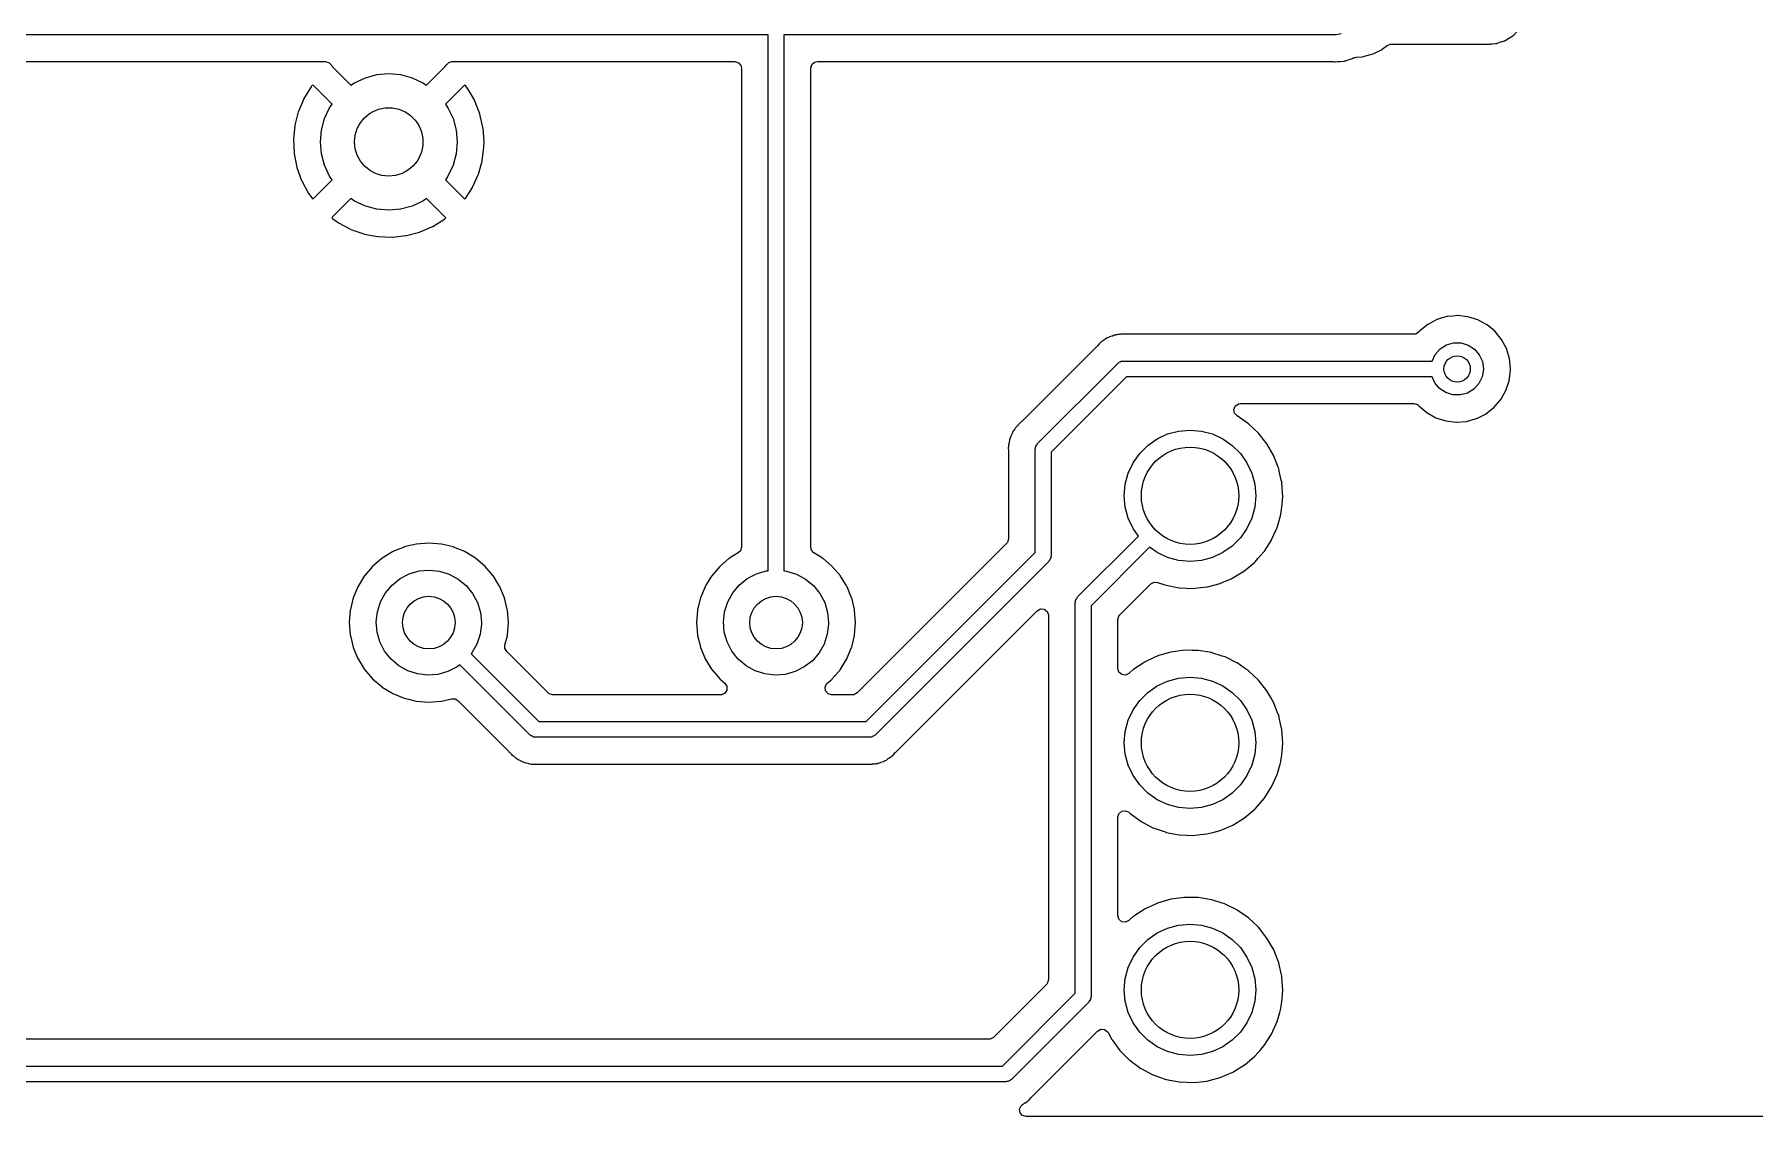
# Model space of a CAD drawing. Extents: x 123 to 292, y -246 to -33.
# Drawn here: x 160.14 to 192.86, y -246.12 to -225.54 of the extents above; entities that cross this region are included whole.
import ezdxf

# ---------------------------------------------------------------- set-up
doc = ezdxf.new("R2010")
doc.units = 0
doc.layers.add('BLACK', color=7, linetype='CONTINUOUS')

msp = doc.modelspace()

# ---------------------------------------------------------------- linework, layer by layer
at = {"layer": 'BLACK', "linetype": 'CONTINUOUS'}
for p, q in [((174.094, -225.548), (128.016, -225.548)), ((174.094, -235.742), (174.094, -225.548)), ((184.899, -225.548), (174.394, -225.548)), ((174.394, -225.548), (174.394, -235.743)), ((184.995, -225.529), (184.899, -225.548)), ((185.775, -225.82), (185.866, -225.75)), ((185.866, -225.75), (185.932, -225.724)), ((185.932, -225.724), (185.943, -225.723)), ((185.943, -225.723), (187.718, -225.723)), ((187.718, -225.723), (187.737, -225.724)), ((187.737, -225.724), (187.752, -225.727)), ((187.752, -225.727), (187.752, -225.727)), ((187.752, -225.727), (187.759, -225.728)), ((187.759, -225.728), (187.766, -225.727)), ((187.766, -225.727), (187.812, -225.723)), ((187.766, -225.727), (187.766, -225.727)), ((187.812, -225.723), (187.822, -225.723)), ((187.822, -225.723), (187.83, -225.723)), ((187.83, -225.723), (187.843, -225.721)), ((187.843, -225.721), (187.858, -225.72)), ((187.858, -225.72), (187.862, -225.719)), ((187.862, -225.719), (187.928, -225.714)), ((187.928, -225.714), (187.935, -225.713)), ((187.928, -225.714), (187.928, -225.714)), ((187.935, -225.713), (187.942, -225.711)), ((187.942, -225.711), (187.948, -225.71)), ((187.948, -225.71), (187.954, -225.709)), ((187.954, -225.709), (187.961, -225.708)), ((187.961, -225.708), (188.03, -225.683)), ((188.03, -225.683), (188.034, -225.681)), ((188.034, -225.681), (188.096, -225.661)), ((188.096, -225.661), (188.103, -225.659)), ((188.096, -225.661), (188.096, -225.661)), ((188.103, -225.659), (188.11, -225.655)), ((188.11, -225.655), (188.115, -225.653)), ((188.115, -225.653), (188.121, -225.65)), ((188.121, -225.65), (188.127, -225.647)), ((188.127, -225.647), (188.134, -225.643)), ((188.134, -225.643), (188.188, -225.607)), ((188.188, -225.607), (188.192, -225.605)), ((188.192, -225.605), (188.255, -225.567)), ((188.255, -225.567), (188.263, -225.56)), ((188.263, -225.56), (188.266, -225.557)), ((188.263, -225.56), (188.263, -225.56)), ((188.266, -225.557), (188.269, -225.554)), ((188.269, -225.554), (188.275, -225.55)), ((188.275, -225.55), (188.329, -225.494)), ((128.029, -226.056), (165.677, -226.056)), ((165.677, -226.056), (165.746, -226.077)), ((165.746, -226.077), (165.792, -226.129)), ((167.968, -226.122), (168.018, -226.072)), ((168.018, -226.072), (168.078, -226.056)), ((168.078, -226.056), (173.459, -226.056)), ((173.459, -226.056), (173.528, -226.077)), ((173.528, -226.077), (173.574, -226.13)), ((174.923, -226.114), (174.976, -226.068)), ((174.976, -226.068), (175.028, -226.056)), ((175.028, -226.056), (184.832, -226.056)), ((184.832, -226.056), (184.851, -226.058)), ((184.851, -226.058), (184.865, -226.06)), ((184.865, -226.06), (184.865, -226.06)), ((184.865, -226.06), (184.872, -226.061)), ((184.872, -226.061), (184.88, -226.061)), ((184.88, -226.061), (184.925, -226.057)), ((184.88, -226.061), (184.88, -226.061)), ((184.925, -226.057), (184.935, -226.056)), ((184.935, -226.056), (184.943, -226.056)), ((184.943, -226.056), (184.961, -226.054)), ((184.961, -226.054), (184.971, -226.053)), ((184.971, -226.053), (184.976, -226.053)), ((184.976, -226.053), (185.041, -226.047)), ((185.041, -226.047), (185.041, -226.047)), ((185.041, -226.047), (185.049, -226.047)), ((185.049, -226.047), (185.056, -226.045)), ((185.056, -226.045), (185.062, -226.043)), ((185.062, -226.043), (185.067, -226.042)), ((185.067, -226.042), (185.075, -226.041)), ((185.075, -226.041), (185.143, -226.016)), ((185.143, -226.016), (185.147, -226.015)), ((185.147, -226.015), (185.21, -225.995)), ((185.21, -225.995), (185.217, -225.992)), ((185.21, -225.995), (185.21, -225.995)), ((185.217, -225.992), (185.223, -225.989)), ((185.223, -225.989), (185.229, -225.986)), ((185.229, -225.986), (185.229, -225.986)), ((185.229, -225.986), (185.23, -225.986)), ((185.23, -225.986), (185.232, -225.985)), ((185.23, -225.986), (185.23, -225.986)), ((185.23, -225.986), (185.23, -225.986)), ((185.232, -225.985), (185.24, -225.981)), ((185.24, -225.981), (185.241, -225.981)), ((185.241, -225.982), (185.276, -225.973)), ((185.241, -225.981), (185.241, -225.981)), ((185.241, -225.981), (185.241, -225.981)), ((185.241, -225.981), (185.241, -225.982)), ((185.276, -225.973), (185.402, -225.963)), ((185.402, -225.963), (185.408, -225.962)), ((185.402, -225.963), (185.402, -225.963)), ((185.408, -225.962), (185.599, -225.909)), ((185.599, -225.909), (185.604, -225.907)), ((185.604, -225.907), (185.77, -225.823)), ((185.604, -225.907), (185.604, -225.907)), ((185.77, -225.823), (185.775, -225.82)), ((185.77, -225.823), (185.77, -225.823)), ((165.792, -226.129), (165.8, -226.146)), ((165.8, -226.146), (166.159, -226.506)), ((166.228, -226.458), (166.433, -226.362)), ((166.433, -226.362), (166.652, -226.304)), ((166.652, -226.304), (166.878, -226.284)), ((166.878, -226.284), (167.104, -226.304)), ((167.104, -226.304), (167.323, -226.362)), ((167.323, -226.362), (167.528, -226.458)), ((167.597, -226.506), (167.952, -226.15)), ((167.952, -226.15), (167.968, -226.122)), ((173.574, -226.13), (173.585, -226.182)), ((173.585, -226.182), (173.585, -235.292)), ((174.903, -226.182), (174.923, -226.114)), ((174.903, -235.292), (174.903, -226.182)), ((165.4, -226.535), (165.265, -226.757)), ((165.405, -226.528), (165.4, -226.535)), ((165.42, -226.509), (165.405, -226.528)), ((165.431, -226.502), (165.42, -226.509)), ((165.444, -226.509), (165.431, -226.502)), ((165.8, -226.865), (165.444, -226.509)), ((166.159, -226.506), (166.228, -226.458)), ((167.528, -226.458), (167.597, -226.506)), ((168.312, -226.51), (167.956, -226.865)), ((168.323, -226.503), (168.312, -226.51)), ((168.335, -226.512), (168.323, -226.503)), ((168.378, -226.566), (168.335, -226.512)), ((168.383, -226.574), (168.378, -226.566)), ((168.512, -226.799), (168.383, -226.574)), ((165.157, -227.013), (165.094, -227.265)), ((165.16, -227.004), (165.157, -227.013)), ((165.261, -226.765), (165.16, -227.004)), ((165.265, -226.757), (165.261, -226.765)), ((165.656, -227.139), (165.752, -226.934)), ((165.752, -226.934), (165.8, -226.865)), ((167.956, -226.865), (168.004, -226.934)), ((168.004, -226.934), (168.1, -227.139)), ((168.516, -226.808), (168.512, -226.799)), ((168.61, -227.05), (168.516, -226.808)), ((168.613, -227.058), (168.61, -227.05)), ((168.67, -227.311), (168.613, -227.058)), ((165.092, -227.274), (165.066, -227.532)), ((165.094, -227.265), (165.092, -227.274)), ((165.578, -227.584), (165.598, -227.358)), ((165.598, -227.358), (165.656, -227.139)), ((168.1, -227.139), (168.158, -227.358)), ((168.158, -227.358), (168.178, -227.584)), ((168.672, -227.321), (168.67, -227.311)), ((168.691, -227.581), (168.672, -227.321)), ((165.066, -227.532), (165.066, -227.541)), ((165.066, -227.541), (165.078, -227.8)), ((165.598, -227.81), (165.578, -227.584)), ((168.178, -227.584), (168.158, -227.81)), ((168.655, -227.941), (168.688, -227.682)), ((168.688, -227.682), (168.689, -227.676)), ((168.689, -227.676), (168.691, -227.587)), ((168.691, -227.587), (168.691, -227.581)), ((165.078, -227.8), (165.079, -227.81)), ((165.079, -227.81), (165.13, -228.064)), ((165.656, -228.029), (165.598, -227.81)), ((165.752, -228.234), (165.656, -228.029)), ((168.1, -228.029), (168.004, -228.234)), ((168.158, -227.81), (168.1, -228.029)), ((168.583, -228.2), (168.653, -227.95)), ((168.653, -227.95), (168.655, -227.941)), ((165.13, -228.064), (165.132, -228.073)), ((165.132, -228.073), (165.22, -228.317)), ((165.22, -228.317), (165.224, -228.326)), ((165.224, -228.326), (165.347, -228.554)), ((165.445, -228.657), (165.8, -228.303)), ((165.8, -228.303), (165.752, -228.234)), ((168.004, -228.234), (167.956, -228.303)), ((167.956, -228.303), (168.314, -228.661)), ((168.473, -228.445), (168.58, -228.208)), ((168.58, -228.208), (168.583, -228.2)), ((165.347, -228.554), (165.352, -228.562)), ((165.352, -228.562), (165.422, -228.656)), ((165.422, -228.656), (165.433, -228.664)), ((165.433, -228.664), (165.445, -228.657)), ((166.159, -228.662), (165.804, -229.017)), ((166.228, -228.71), (166.159, -228.662)), ((167.597, -228.662), (167.528, -228.71)), ((167.955, -229.02), (167.597, -228.662)), ((168.314, -228.661), (168.326, -228.668)), ((168.326, -228.668), (168.335, -228.661)), ((168.335, -228.661), (168.469, -228.453)), ((168.469, -228.453), (168.473, -228.445)), ((165.804, -229.017), (165.798, -229.029)), ((166.433, -228.806), (166.228, -228.71)), ((166.652, -228.864), (166.433, -228.806)), ((166.878, -228.884), (166.652, -228.864)), ((167.104, -228.864), (166.878, -228.884)), ((167.323, -228.806), (167.104, -228.864)), ((167.528, -228.71), (167.323, -228.806)), ((167.961, -229.03), (167.955, -229.02)), ((165.798, -229.029), (165.807, -229.04)), ((165.807, -229.04), (165.913, -229.119)), ((165.913, -229.119), (165.921, -229.124)), ((165.921, -229.124), (166.151, -229.245)), ((166.151, -229.245), (166.159, -229.248)), ((166.159, -229.248), (166.404, -229.334)), ((166.404, -229.334), (166.413, -229.336)), ((166.413, -229.336), (166.668, -229.385)), ((167.213, -229.366), (167.464, -229.299)), ((167.464, -229.299), (167.473, -229.296)), ((167.473, -229.296), (167.711, -229.194)), ((167.711, -229.194), (167.719, -229.19)), ((167.719, -229.19), (167.94, -229.053)), ((167.94, -229.053), (167.947, -229.048)), ((167.947, -229.048), (167.953, -229.043)), ((167.953, -229.043), (167.961, -229.03)), ((166.668, -229.385), (166.677, -229.386)), ((166.677, -229.386), (166.937, -229.396)), ((166.937, -229.396), (166.946, -229.395)), ((166.946, -229.395), (167.204, -229.367)), ((167.204, -229.367), (167.213, -229.366)), ((186.813, -230.965), (186.722, -231.013)), ((186.818, -230.962), (186.813, -230.965)), ((186.813, -230.965), (186.813, -230.965)), ((186.897, -230.939), (186.818, -230.962)), ((187.002, -230.908), (186.897, -230.939)), ((187.008, -230.907), (187.002, -230.908)), ((187.002, -230.908), (187.002, -230.908)), ((187.014, -230.906), (187.008, -230.907)), ((187.123, -230.896), (187.014, -230.906)), ((187.014, -230.906), (187.014, -230.906)), ((187.205, -230.889), (187.123, -230.896)), ((187.211, -230.889), (187.205, -230.889)), ((187.396, -230.909), (187.211, -230.889)), ((187.211, -230.889), (187.211, -230.889)), ((187.402, -230.909), (187.396, -230.909)), ((187.396, -230.909), (187.396, -230.909)), ((187.591, -230.968), (187.402, -230.909)), ((187.765, -231.062), (187.591, -230.968)), ((180.548, -231.312), (180.528, -231.32)), ((180.566, -231.304), (180.548, -231.312)), ((180.578, -231.297), (180.566, -231.304)), ((180.584, -231.293), (180.578, -231.297)), ((180.629, -231.28), (180.584, -231.293)), ((180.64, -231.276), (180.629, -231.28)), ((180.676, -231.262), (180.64, -231.276)), ((180.683, -231.259), (180.676, -231.262)), ((180.676, -231.262), (180.676, -231.262)), ((180.691, -231.258), (180.683, -231.259)), ((180.697, -231.257), (180.691, -231.258)), ((180.691, -231.258), (180.691, -231.258)), ((180.704, -231.256), (180.697, -231.257)), ((180.724, -231.252), (180.704, -231.256)), ((180.744, -231.246), (180.724, -231.252)), ((180.79, -231.245), (180.744, -231.246)), ((180.802, -231.244), (180.79, -231.245)), ((180.807, -231.243), (180.802, -231.244)), ((180.836, -231.243), (180.807, -231.243)), ((180.84, -231.243), (180.836, -231.243)), ((180.855, -231.243), (180.84, -231.243)), ((180.91, -231.241), (180.855, -231.243)), ((180.918, -231.243), (180.91, -231.241)), ((180.93, -231.243), (180.918, -231.243)), ((180.918, -231.243), (180.918, -231.243)), ((186.375, -231.243), (180.93, -231.243)), ((186.413, -231.238), (186.375, -231.243)), ((186.472, -231.198), (186.413, -231.238)), ((186.485, -231.183), (186.472, -231.198)), ((186.489, -231.178), (186.485, -231.183)), ((186.643, -231.054), (186.489, -231.178)), ((186.722, -231.013), (186.643, -231.054)), ((187.769, -231.066), (187.765, -231.062)), ((187.912, -231.184), (187.769, -231.066)), ((187.769, -231.066), (187.769, -231.066)), ((187.917, -231.188), (187.912, -231.184)), ((187.921, -231.193), (187.917, -231.188)), ((187.965, -231.246), (187.921, -231.193)), ((187.921, -231.193), (187.921, -231.193)), ((188.042, -231.341), (187.965, -231.246)), ((180.356, -231.463), (178.916, -232.902)), ((180.364, -231.454), (180.356, -231.463)), ((180.389, -231.424), (180.364, -231.454)), ((180.394, -231.418), (180.389, -231.424)), ((180.389, -231.424), (180.389, -231.424)), ((180.411, -231.406), (180.394, -231.418)), ((180.426, -231.393), (180.411, -231.406)), ((180.441, -231.378), (180.426, -231.393)), ((180.448, -231.374), (180.441, -231.378)), ((180.481, -231.354), (180.448, -231.374)), ((180.448, -231.374), (180.448, -231.374)), ((180.491, -231.348), (180.481, -231.354)), ((180.506, -231.336), (180.491, -231.348)), ((180.528, -231.32), (180.506, -231.336)), ((186.722, -231.752), (186.78, -231.627)), ((186.78, -231.627), (186.874, -231.521)), ((186.874, -231.521), (186.994, -231.446)), ((186.994, -231.446), (187.13, -231.407)), ((187.13, -231.407), (187.272, -231.407)), ((187.272, -231.407), (187.408, -231.448)), ((187.408, -231.448), (187.527, -231.525)), ((187.527, -231.525), (187.619, -231.633)), ((187.619, -231.633), (187.678, -231.762)), ((188.135, -231.516), (188.042, -231.341)), ((188.192, -231.705), (188.135, -231.516)), ((179.218, -233.32), (180.742, -231.796)), ((180.742, -231.796), (180.759, -231.786)), ((180.759, -231.786), (180.773, -231.772)), ((180.773, -231.772), (180.792, -231.767)), ((180.792, -231.767), (180.809, -231.757)), ((180.809, -231.757), (180.829, -231.757)), ((180.829, -231.757), (180.848, -231.752)), ((180.848, -231.752), (186.722, -231.752)), ((187.698, -231.914), (187.674, -232.054)), ((187.678, -231.762), (187.698, -231.902)), ((187.698, -231.902), (187.698, -231.914)), ((188.186, -232.127), (188.211, -231.93)), ((188.211, -231.902), (188.192, -231.705)), ((188.211, -231.93), (188.211, -231.902)), ((180.91, -232.052), (179.474, -233.488)), ((186.723, -232.052), (180.91, -232.052)), ((186.774, -232.166), (186.723, -232.052)), ((186.865, -232.275), (186.774, -232.166)), ((186.983, -232.353), (186.865, -232.275)), ((187.517, -232.287), (187.397, -232.361)), ((187.613, -232.182), (187.517, -232.287)), ((187.674, -232.054), (187.613, -232.182)), ((188.124, -232.314), (188.186, -232.127)), ((182.952, -232.673), (182.979, -232.608)), ((182.979, -232.608), (183.037, -232.567)), ((183.037, -232.567), (183.077, -232.56)), ((183.077, -232.56), (186.372, -232.56)), ((186.372, -232.56), (186.441, -232.581)), ((186.441, -232.581), (186.463, -232.599)), ((186.463, -232.599), (186.465, -232.601)), ((186.465, -232.601), (186.469, -232.606)), ((186.469, -232.606), (186.62, -232.734)), ((187.118, -232.396), (186.983, -232.353)), ((187.26, -232.398), (187.118, -232.396)), ((187.397, -232.361), (187.26, -232.398)), ((187.897, -232.636), (188.026, -232.486)), ((188.026, -232.486), (188.124, -232.314)), ((178.895, -232.92), (178.852, -232.966)), ((178.901, -232.915), (178.895, -232.92)), ((178.908, -232.91), (178.901, -232.915)), ((178.916, -232.902), (178.908, -232.91)), ((182.965, -232.743), (182.952, -232.673)), ((183.012, -232.794), (182.965, -232.743)), ((183.013, -232.795), (183.012, -232.794)), ((183.228, -232.944), (183.013, -232.795)), ((183.418, -233.123), (183.228, -232.944)), ((186.62, -232.734), (186.792, -232.831)), ((186.792, -232.831), (186.98, -232.892)), ((186.98, -232.892), (187.177, -232.915)), ((187.177, -232.915), (187.183, -232.915)), ((187.183, -232.915), (187.368, -232.9)), ((187.183, -232.915), (187.183, -232.915)), ((187.368, -232.9), (187.368, -232.9)), ((187.368, -232.9), (187.374, -232.9)), ((187.374, -232.9), (187.564, -232.847)), ((187.564, -232.847), (187.57, -232.844)), ((187.57, -232.844), (187.735, -232.76)), ((187.57, -232.844), (187.57, -232.844)), ((187.735, -232.76), (187.741, -232.758)), ((187.735, -232.76), (187.735, -232.76)), ((187.741, -232.758), (187.897, -232.636)), ((178.684, -233.255), (178.679, -233.286)), ((178.687, -233.241), (178.684, -233.255)), ((178.695, -233.221), (178.687, -233.241)), ((178.702, -233.202), (178.695, -233.221)), ((178.707, -233.182), (178.702, -233.202)), ((178.729, -233.141), (178.707, -233.182)), ((178.734, -233.131), (178.729, -233.141)), ((178.75, -233.095), (178.734, -233.131)), ((178.753, -233.088), (178.75, -233.095)), ((178.75, -233.095), (178.75, -233.095)), ((178.758, -233.081), (178.753, -233.088)), ((178.766, -233.071), (178.758, -233.081)), ((178.777, -233.055), (178.766, -233.071)), ((178.783, -233.043), (178.777, -233.055)), ((178.787, -233.036), (178.783, -233.043)), ((178.783, -233.043), (178.783, -233.043)), ((178.819, -233.002), (178.787, -233.036)), ((178.826, -232.993), (178.819, -233.002)), ((178.829, -232.99), (178.826, -232.993)), ((178.85, -232.969), (178.829, -232.99)), ((178.852, -232.966), (178.85, -232.969)), ((181.315, -233.356), (181.493, -233.231)), ((181.493, -233.231), (181.69, -233.139)), ((181.69, -233.139), (181.901, -233.083)), ((181.901, -233.083), (182.118, -233.064)), ((182.118, -233.064), (182.335, -233.083)), ((182.335, -233.083), (182.546, -233.139)), ((182.546, -233.139), (182.743, -233.231)), ((182.743, -233.231), (182.921, -233.356)), ((183.58, -233.328), (183.418, -233.123)), ((178.664, -233.384), (178.661, -233.405)), ((178.661, -233.405), (178.661, -233.413)), ((178.661, -233.413), (178.665, -233.451)), ((178.665, -233.364), (178.664, -233.384)), ((178.67, -233.324), (178.665, -233.343)), ((178.665, -233.343), (178.665, -233.364)), ((178.665, -233.451), (178.665, -233.463)), ((178.665, -233.463), (178.665, -235.133)), ((178.677, -233.298), (178.67, -233.324)), ((178.679, -233.286), (178.677, -233.298)), ((179.174, -233.426), (179.179, -233.407)), ((179.174, -235.396), (179.174, -233.426)), ((179.179, -233.387), (179.189, -233.37)), ((179.179, -233.407), (179.179, -233.387)), ((179.189, -233.37), (179.194, -233.351)), ((179.194, -233.351), (179.208, -233.337)), ((179.208, -233.337), (179.218, -233.32)), ((179.474, -233.488), (179.474, -235.458)), ((181.035, -233.689), (181.16, -233.511)), ((181.16, -233.511), (181.315, -233.356)), ((182.921, -233.356), (183.076, -233.511)), ((183.076, -233.511), (183.201, -233.689)), ((183.71, -233.555), (183.58, -233.328)), ((183.711, -233.559), (183.71, -233.555)), ((183.793, -233.768), (183.711, -233.559)), ((183.711, -233.559), (183.711, -233.559)), ((180.887, -234.097), (180.943, -233.886)), ((180.943, -233.886), (181.035, -233.689)), ((183.201, -233.689), (183.293, -233.886)), ((183.293, -233.886), (183.349, -234.097)), ((183.804, -233.798), (183.793, -233.768)), ((183.815, -233.846), (183.804, -233.798)), ((183.854, -234.018), (183.815, -233.846)), ((180.868, -234.314), (180.887, -234.097)), ((183.349, -234.097), (183.368, -234.314)), ((183.862, -234.053), (183.854, -234.018)), ((183.862, -234.058), (183.862, -234.053)), ((183.878, -234.263), (183.862, -234.058)), ((183.862, -234.058), (183.862, -234.058)), ((180.887, -234.531), (180.868, -234.314)), ((180.943, -234.742), (180.887, -234.531)), ((183.349, -234.531), (183.293, -234.742)), ((183.368, -234.314), (183.349, -234.531)), ((183.846, -234.666), (183.863, -234.533)), ((183.863, -234.533), (183.879, -234.409)), ((183.881, -234.314), (183.878, -234.263)), ((183.879, -234.406), (183.881, -234.314)), ((183.879, -234.409), (183.879, -234.406)), ((183.879, -234.409), (183.879, -234.409)), ((181.035, -234.939), (180.943, -234.742)), ((183.293, -234.742), (183.201, -234.939)), ((183.775, -234.917), (183.805, -234.811)), ((183.805, -234.811), (183.845, -234.67)), ((183.845, -234.67), (183.846, -234.666)), ((183.845, -234.67), (183.845, -234.67)), ((167.398, -235.235), (167.287, -235.261)), ((167.403, -235.233), (167.398, -235.235)), ((167.398, -235.235), (167.398, -235.235)), ((167.64, -235.215), (167.403, -235.233)), ((167.877, -235.233), (167.64, -235.215)), ((167.882, -235.235), (167.877, -235.233)), ((167.993, -235.261), (167.882, -235.235)), ((167.882, -235.235), (167.882, -235.235)), ((178.629, -235.222), (175.786, -238.065)), ((178.645, -235.201), (178.629, -235.222)), ((178.665, -235.133), (178.645, -235.201)), ((179.98, -236.24), (181.137, -235.083)), ((181.137, -235.083), (181.035, -234.939)), ((183.076, -235.117), (182.921, -235.272)), ((183.201, -234.939), (183.076, -235.117)), ((183.531, -235.368), (183.665, -235.159)), ((183.665, -235.159), (183.668, -235.155)), ((183.668, -235.155), (183.775, -234.917)), ((166.751, -235.504), (166.57, -235.658)), ((166.755, -235.501), (166.751, -235.504)), ((166.949, -235.382), (166.755, -235.501)), ((166.755, -235.501), (166.755, -235.501)), ((166.953, -235.38), (166.949, -235.382)), ((166.958, -235.378), (166.953, -235.38)), ((167.168, -235.291), (166.958, -235.378)), ((166.958, -235.378), (166.958, -235.378)), ((167.172, -235.289), (167.168, -235.291)), ((167.168, -235.291), (167.168, -235.291)), ((167.287, -235.261), (167.172, -235.289)), ((168.108, -235.289), (167.993, -235.261)), ((168.112, -235.291), (168.108, -235.289)), ((168.322, -235.378), (168.112, -235.291)), ((168.112, -235.291), (168.112, -235.291)), ((168.327, -235.38), (168.322, -235.378)), ((168.322, -235.378), (168.322, -235.378)), ((168.331, -235.382), (168.327, -235.38)), ((168.525, -235.501), (168.331, -235.382)), ((168.529, -235.504), (168.525, -235.501)), ((168.525, -235.501), (168.525, -235.501)), ((168.71, -235.658), (168.529, -235.504)), ((173.355, -235.504), (173.174, -235.658)), ((173.359, -235.501), (173.355, -235.504)), ((173.525, -235.399), (173.359, -235.501)), ((173.359, -235.501), (173.359, -235.501)), ((173.565, -235.36), (173.525, -235.399)), ((173.585, -235.292), (173.565, -235.36)), ((174.915, -235.347), (174.903, -235.292)), ((174.963, -235.399), (174.915, -235.347)), ((175.129, -235.501), (174.963, -235.399)), ((175.133, -235.504), (175.129, -235.501)), ((175.129, -235.501), (175.129, -235.501)), ((175.314, -235.658), (175.133, -235.504)), ((175.96, -238.61), (179.174, -235.396)), ((179.43, -235.564), (176.128, -238.866)), ((179.44, -235.547), (179.43, -235.564)), ((179.454, -235.533), (179.44, -235.547)), ((179.459, -235.514), (179.454, -235.533)), ((179.469, -235.497), (179.459, -235.514)), ((179.474, -235.458), (179.469, -235.477)), ((179.469, -235.477), (179.469, -235.497)), ((181.349, -235.295), (180.236, -236.408)), ((181.493, -235.397), (181.349, -235.295)), ((181.69, -235.489), (181.493, -235.397)), ((181.901, -235.545), (181.69, -235.489)), ((182.118, -235.564), (181.901, -235.545)), ((182.335, -235.545), (182.118, -235.564)), ((182.546, -235.489), (182.335, -235.545)), ((182.743, -235.397), (182.546, -235.489)), ((182.921, -235.272), (182.743, -235.397)), ((183.354, -235.572), (183.408, -235.51)), ((183.408, -235.51), (183.523, -235.379)), ((183.523, -235.379), (183.526, -235.375)), ((183.523, -235.379), (183.523, -235.379)), ((183.526, -235.375), (183.531, -235.368)), ((166.413, -235.843), (166.306, -236.017)), ((166.416, -235.839), (166.413, -235.843)), ((166.413, -235.843), (166.413, -235.843)), ((166.57, -235.658), (166.416, -235.839)), ((166.94, -236.014), (167.092, -235.891)), ((167.092, -235.891), (167.265, -235.801)), ((167.265, -235.801), (167.453, -235.746)), ((167.453, -235.746), (167.647, -235.728)), ((167.647, -235.728), (167.841, -235.748)), ((167.841, -235.748), (168.028, -235.806)), ((168.028, -235.806), (168.199, -235.899)), ((168.864, -235.839), (168.71, -235.658)), ((168.867, -235.843), (168.864, -235.839)), ((168.974, -236.017), (168.867, -235.843)), ((168.867, -235.843), (168.867, -235.843)), ((173.017, -235.843), (172.91, -236.017)), ((173.02, -235.839), (173.017, -235.843)), ((173.017, -235.843), (173.017, -235.843)), ((173.174, -235.658), (173.02, -235.839)), ((173.544, -236.014), (173.696, -235.891)), ((173.696, -235.891), (173.869, -235.801)), ((173.869, -235.801), (174.057, -235.746)), ((174.057, -235.746), (174.094, -235.742)), ((174.394, -235.743), (174.445, -235.748)), ((174.445, -235.748), (174.632, -235.806)), ((174.632, -235.806), (174.803, -235.899)), ((175.468, -235.839), (175.314, -235.658)), ((175.471, -235.843), (175.468, -235.839)), ((175.578, -236.017), (175.471, -235.843)), ((175.471, -235.843), (175.471, -235.843)), ((182.728, -235.966), (182.901, -235.892)), ((182.901, -235.892), (182.932, -235.878)), ((182.932, -235.878), (182.992, -235.841)), ((182.992, -235.841), (183.151, -235.743)), ((183.151, -235.743), (183.155, -235.741)), ((183.151, -235.743), (183.151, -235.743)), ((183.155, -235.741), (183.158, -235.738)), ((183.158, -235.738), (183.35, -235.575)), ((183.158, -235.738), (183.158, -235.738)), ((183.35, -235.575), (183.354, -235.572)), ((183.35, -235.575), (183.35, -235.575)), ((166.29, -236.046), (166.203, -236.256)), ((166.292, -236.041), (166.29, -236.046)), ((166.29, -236.046), (166.29, -236.046)), ((166.306, -236.017), (166.292, -236.041)), ((166.721, -236.334), (166.815, -236.163)), ((166.815, -236.163), (166.94, -236.014)), ((168.199, -235.899), (168.35, -236.023)), ((168.35, -236.023), (168.473, -236.175)), ((168.473, -236.175), (168.565, -236.347)), ((168.988, -236.041), (168.974, -236.017)), ((168.99, -236.046), (168.988, -236.041)), ((169.077, -236.256), (168.99, -236.046)), ((168.99, -236.046), (168.99, -236.046)), ((172.894, -236.046), (172.807, -236.256)), ((172.896, -236.041), (172.894, -236.046)), ((172.894, -236.046), (172.894, -236.046)), ((172.91, -236.017), (172.896, -236.041)), ((173.325, -236.334), (173.419, -236.163)), ((173.419, -236.163), (173.544, -236.014)), ((174.803, -235.899), (174.954, -236.023)), ((174.954, -236.023), (175.077, -236.175)), ((175.077, -236.175), (175.169, -236.347)), ((175.592, -236.041), (175.578, -236.017)), ((175.594, -236.046), (175.592, -236.041)), ((175.681, -236.256), (175.594, -236.046)), ((175.594, -236.046), (175.594, -236.046)), ((180.781, -236.582), (181.372, -235.992)), ((181.372, -235.992), (181.434, -235.958)), ((181.434, -235.958), (181.502, -235.962)), ((181.502, -235.962), (181.618, -236.002)), ((181.618, -236.002), (181.662, -236.017)), ((181.662, -236.017), (181.666, -236.018)), ((181.666, -236.018), (181.914, -236.065)), ((181.914, -236.065), (181.914, -236.065)), ((181.914, -236.065), (181.918, -236.066)), ((181.918, -236.066), (182.049, -236.071)), ((182.049, -236.071), (182.175, -236.076)), ((182.175, -236.076), (182.175, -236.076)), ((182.175, -236.076), (182.18, -236.076)), ((182.18, -236.076), (182.259, -236.068)), ((182.259, -236.068), (182.435, -236.048)), ((182.435, -236.048), (182.435, -236.048)), ((182.435, -236.048), (182.439, -236.048)), ((182.439, -236.048), (182.448, -236.046)), ((182.448, -236.046), (182.688, -235.983)), ((182.688, -235.983), (182.692, -235.981)), ((182.688, -235.983), (182.688, -235.983)), ((182.692, -235.981), (182.728, -235.966)), ((166.145, -236.491), (166.127, -236.728)), ((166.149, -236.476), (166.145, -236.491)), ((166.195, -236.285), (166.149, -236.476)), ((166.201, -236.26), (166.195, -236.285)), ((166.203, -236.256), (166.201, -236.26)), ((166.64, -236.714), (166.662, -236.52)), ((166.662, -236.52), (166.721, -236.334)), ((168.565, -236.347), (168.621, -236.534)), ((168.621, -236.534), (168.64, -236.728)), ((169.079, -236.26), (169.077, -236.256)), ((169.085, -236.285), (169.079, -236.26)), ((169.131, -236.476), (169.085, -236.285)), ((169.135, -236.491), (169.131, -236.476)), ((169.153, -236.728), (169.135, -236.491)), ((172.749, -236.491), (172.731, -236.728)), ((172.753, -236.476), (172.749, -236.491)), ((172.799, -236.285), (172.753, -236.476)), ((172.805, -236.26), (172.799, -236.285)), ((172.807, -236.256), (172.805, -236.26)), ((173.244, -236.714), (173.266, -236.52)), ((173.266, -236.52), (173.325, -236.334)), ((175.169, -236.347), (175.225, -236.534)), ((175.225, -236.534), (175.244, -236.728)), ((175.683, -236.26), (175.681, -236.256)), ((175.689, -236.285), (175.683, -236.26)), ((175.735, -236.476), (175.689, -236.285)), ((175.739, -236.491), (175.735, -236.476)), ((175.757, -236.728), (175.739, -236.491)), ((176.514, -239.199), (179.212, -236.501)), ((179.212, -236.501), (179.275, -236.467)), ((179.275, -236.467), (179.346, -236.472)), ((179.346, -236.472), (179.402, -236.514)), ((179.402, -236.514), (179.427, -236.581)), ((179.936, -236.346), (179.941, -236.327)), ((179.936, -243.778), (179.936, -236.346)), ((179.941, -236.307), (179.951, -236.29)), ((179.941, -236.327), (179.941, -236.307)), ((179.951, -236.29), (179.956, -236.271)), ((179.956, -236.271), (179.97, -236.257)), ((179.97, -236.257), (179.98, -236.24)), ((180.236, -236.408), (180.236, -243.84)), ((166.127, -236.728), (166.145, -236.965)), ((166.656, -236.909), (166.64, -236.714)), ((168.64, -236.756), (168.615, -236.95)), ((168.64, -236.728), (168.64, -236.756)), ((169.135, -236.965), (169.153, -236.728)), ((172.731, -236.728), (172.749, -236.965)), ((173.26, -236.909), (173.244, -236.714)), ((175.244, -236.756), (175.219, -236.95)), ((175.244, -236.728), (175.244, -236.756)), ((175.739, -236.965), (175.757, -236.728)), ((179.427, -236.581), (179.427, -236.59)), ((179.427, -236.59), (179.427, -243.515)), ((180.744, -236.671), (180.765, -236.603)), ((180.744, -237.601), (180.744, -236.671)), ((180.765, -236.603), (180.781, -236.582)), ((166.145, -236.965), (166.147, -236.97)), ((166.147, -236.97), (166.147, -236.97)), ((166.147, -236.97), (166.182, -237.115)), ((166.182, -237.115), (166.201, -237.196)), ((166.201, -237.196), (166.203, -237.2)), ((166.203, -237.2), (166.203, -237.2)), ((166.203, -237.2), (166.285, -237.399)), ((166.71, -237.096), (166.656, -236.909)), ((166.799, -237.27), (166.71, -237.096)), ((168.554, -237.135), (168.457, -237.304)), ((168.615, -236.95), (168.554, -237.135)), ((169.087, -237.216), (169.088, -237.159)), ((169.088, -237.159), (169.133, -236.97)), ((169.133, -236.97), (169.135, -236.965)), ((169.133, -236.97), (169.133, -236.97)), ((172.749, -236.965), (172.751, -236.97)), ((172.751, -236.97), (172.751, -236.97)), ((172.751, -236.97), (172.786, -237.115)), ((172.786, -237.115), (172.805, -237.196)), ((172.805, -237.196), (172.807, -237.2)), ((172.807, -237.2), (172.807, -237.2)), ((172.807, -237.2), (172.889, -237.399)), ((173.314, -237.096), (173.26, -236.909)), ((173.403, -237.27), (173.314, -237.096)), ((175.158, -237.135), (175.061, -237.304)), ((175.219, -236.95), (175.158, -237.135)), ((175.599, -237.399), (175.681, -237.2)), ((175.681, -237.2), (175.683, -237.196)), ((175.681, -237.2), (175.681, -237.2)), ((175.683, -237.196), (175.702, -237.115)), ((175.702, -237.115), (175.737, -236.97)), ((175.737, -236.97), (175.739, -236.965)), ((175.737, -236.97), (175.737, -236.97)), ((166.285, -237.399), (166.292, -237.415)), ((166.292, -237.415), (166.294, -237.419)), ((166.294, -237.419), (166.413, -237.613)), ((166.921, -237.423), (166.799, -237.27)), ((167.069, -237.549), (166.921, -237.423)), ((168.457, -237.304), (168.444, -237.32)), ((168.444, -237.32), (169.734, -238.61)), ((169.121, -237.278), (169.087, -237.216)), ((169.908, -238.065), (169.121, -237.278)), ((172.889, -237.399), (172.896, -237.415)), ((172.896, -237.415), (172.898, -237.419)), ((172.898, -237.419), (173.017, -237.613)), ((173.525, -237.423), (173.403, -237.27)), ((173.673, -237.549), (173.525, -237.423)), ((174.934, -237.452), (174.78, -237.572)), ((175.061, -237.304), (174.934, -237.452)), ((175.471, -237.613), (175.59, -237.419)), ((175.59, -237.419), (175.592, -237.415)), ((175.592, -237.415), (175.599, -237.399)), ((181.224, -237.497), (181.048, -237.612)), ((181.263, -237.472), (181.224, -237.497)), ((181.46, -237.381), (181.263, -237.472)), ((181.496, -237.364), (181.46, -237.381)), ((181.5, -237.362), (181.496, -237.364)), ((181.496, -237.364), (181.496, -237.364)), ((181.751, -237.289), (181.5, -237.362)), ((182.01, -237.254), (181.751, -237.289)), ((182.015, -237.254), (182.01, -237.254)), ((182.158, -237.256), (182.015, -237.254)), ((182.015, -237.254), (182.015, -237.254)), ((182.272, -237.257), (182.158, -237.256)), ((182.53, -237.299), (182.272, -237.257)), ((182.534, -237.301), (182.53, -237.299)), ((182.732, -237.364), (182.534, -237.301)), ((182.779, -237.379), (182.732, -237.364)), ((182.783, -237.381), (182.779, -237.379)), ((183.009, -237.493), (182.783, -237.381)), ((182.783, -237.381), (182.783, -237.381)), ((183.013, -237.495), (183.009, -237.493)), ((183.155, -237.593), (183.013, -237.495)), ((166.413, -237.613), (166.413, -237.613)), ((166.413, -237.613), (166.416, -237.617)), ((166.416, -237.617), (166.57, -237.798)), ((166.57, -237.798), (166.751, -237.952)), ((167.24, -237.644), (167.069, -237.549)), ((167.425, -237.705), (167.24, -237.644)), ((167.619, -237.728), (167.425, -237.705)), ((167.814, -237.713), (167.619, -237.728)), ((168.002, -237.66), (167.814, -237.713)), ((168.176, -237.572), (168.002, -237.66)), ((168.23, -237.53), (168.176, -237.572)), ((169.566, -238.866), (168.23, -237.53)), ((173.017, -237.613), (173.017, -237.613)), ((173.017, -237.613), (173.02, -237.617)), ((173.02, -237.617), (173.174, -237.798)), ((173.174, -237.798), (173.178, -237.801)), ((173.178, -237.801), (173.178, -237.801)), ((173.178, -237.801), (173.27, -237.88)), ((173.844, -237.644), (173.673, -237.549)), ((174.029, -237.705), (173.844, -237.644)), ((174.223, -237.728), (174.029, -237.705)), ((174.418, -237.713), (174.223, -237.728)), ((174.606, -237.66), (174.418, -237.713)), ((174.78, -237.572), (174.606, -237.66)), ((175.218, -237.88), (175.31, -237.801)), ((175.31, -237.801), (175.314, -237.798)), ((175.31, -237.801), (175.31, -237.801)), ((175.314, -237.798), (175.468, -237.617)), ((175.468, -237.617), (175.471, -237.613)), ((175.471, -237.613), (175.471, -237.613)), ((180.766, -237.671), (180.744, -237.601)), ((180.82, -237.717), (180.766, -237.671)), ((180.89, -237.726), (180.82, -237.717)), ((180.954, -237.695), (180.89, -237.726)), ((180.961, -237.69), (180.954, -237.695)), ((181.044, -237.615), (180.961, -237.69)), ((181.048, -237.612), (181.044, -237.615)), ((181.048, -237.612), (181.048, -237.612)), ((181.493, -237.931), (181.69, -237.839)), ((181.69, -237.839), (181.901, -237.783)), ((181.901, -237.783), (182.118, -237.764)), ((182.118, -237.764), (182.335, -237.783)), ((182.335, -237.783), (182.546, -237.839)), ((182.546, -237.839), (182.743, -237.931)), ((183.228, -237.644), (183.155, -237.593)), ((183.418, -237.823), (183.228, -237.644)), ((183.58, -238.028), (183.418, -237.823)), ((166.751, -237.952), (166.755, -237.955)), ((166.755, -237.955), (166.755, -237.955)), ((166.755, -237.955), (166.934, -238.065)), ((166.934, -238.065), (166.953, -238.076)), ((166.953, -238.076), (166.958, -238.078)), ((166.958, -238.078), (166.958, -238.078)), ((166.958, -238.078), (167.168, -238.165)), ((167.168, -238.165), (167.172, -238.167)), ((167.172, -238.167), (167.253, -238.186)), ((167.882, -238.221), (168.071, -238.176)), ((168.071, -238.176), (168.142, -238.179)), ((168.142, -238.179), (168.19, -238.209)), ((169.929, -238.081), (169.908, -238.065)), ((169.997, -238.101), (169.929, -238.081)), ((173.188, -238.101), (169.997, -238.101)), ((173.207, -238.1), (173.188, -238.101)), ((173.271, -238.07), (173.207, -238.1)), ((173.27, -237.88), (173.309, -237.939)), ((173.309, -238.01), (173.271, -238.07)), ((173.309, -237.939), (173.309, -238.01)), ((175.175, -237.958), (175.205, -237.893)), ((175.186, -238.028), (175.175, -237.958)), ((175.232, -238.081), (175.186, -238.028)), ((175.205, -237.893), (175.218, -237.88)), ((175.3, -238.101), (175.232, -238.081)), ((175.697, -238.101), (175.3, -238.101)), ((175.724, -238.099), (175.697, -238.101)), ((175.786, -238.065), (175.724, -238.099)), ((181.16, -238.211), (181.315, -238.056)), ((181.315, -238.056), (181.493, -237.931)), ((182.743, -237.931), (182.921, -238.056)), ((182.921, -238.056), (183.076, -238.211)), ((183.653, -238.155), (183.58, -238.028)), ((183.684, -238.209), (183.653, -238.155)), ((167.253, -238.186), (167.398, -238.221)), ((167.398, -238.221), (167.398, -238.221)), ((167.398, -238.221), (167.403, -238.223)), ((167.403, -238.223), (167.64, -238.241)), ((167.64, -238.241), (167.877, -238.223)), ((167.877, -238.223), (167.882, -238.221)), ((167.882, -238.221), (167.882, -238.221)), ((168.19, -238.209), (169.148, -239.168)), ((180.943, -238.586), (181.035, -238.389)), ((181.035, -238.389), (181.16, -238.211)), ((183.076, -238.211), (183.201, -238.389)), ((183.201, -238.389), (183.293, -238.586)), ((183.71, -238.255), (183.684, -238.209)), ((183.711, -238.259), (183.71, -238.255)), ((183.777, -238.427), (183.711, -238.259)), ((183.711, -238.259), (183.711, -238.259)), ((183.804, -238.498), (183.777, -238.427)), ((183.819, -238.562), (183.804, -238.498)), ((169.734, -238.61), (175.96, -238.61)), ((180.868, -239.014), (180.887, -238.797)), ((180.887, -238.797), (180.943, -238.586)), ((183.293, -238.586), (183.349, -238.797)), ((183.349, -238.797), (183.368, -239.014)), ((183.86, -238.743), (183.819, -238.562)), ((183.862, -238.753), (183.86, -238.743)), ((183.862, -238.758), (183.862, -238.753)), ((183.876, -238.937), (183.862, -238.758)), ((183.862, -238.758), (183.862, -238.758)), ((169.583, -238.876), (169.566, -238.866)), ((169.597, -238.89), (169.583, -238.876)), ((169.616, -238.895), (169.597, -238.89)), ((169.633, -238.905), (169.616, -238.895)), ((169.653, -238.905), (169.633, -238.905)), ((169.672, -238.91), (169.653, -238.905)), ((176.022, -238.91), (169.672, -238.91)), ((176.041, -238.905), (176.022, -238.91)), ((176.061, -238.905), (176.041, -238.905)), ((176.078, -238.895), (176.061, -238.905)), ((176.097, -238.89), (176.078, -238.895)), ((176.111, -238.876), (176.097, -238.89)), ((176.128, -238.866), (176.111, -238.876)), ((180.887, -239.231), (180.868, -239.014)), ((183.368, -239.014), (183.349, -239.231)), ((183.855, -239.292), (183.879, -239.109)), ((183.881, -239.014), (183.876, -238.937)), ((183.879, -239.106), (183.881, -239.014)), ((183.879, -239.109), (183.879, -239.106)), ((183.879, -239.109), (183.879, -239.109)), ((169.148, -239.168), (169.156, -239.176)), ((169.156, -239.176), (169.161, -239.183)), ((169.161, -239.183), (169.166, -239.189)), ((169.166, -239.189), (169.166, -239.189)), ((169.166, -239.189), (169.212, -239.232)), ((169.212, -239.232), (169.215, -239.234)), ((169.215, -239.234), (169.236, -239.255)), ((169.236, -239.255), (169.239, -239.258)), ((169.239, -239.258), (169.248, -239.265)), ((169.248, -239.265), (169.282, -239.297)), ((169.282, -239.297), (169.289, -239.301)), ((169.289, -239.301), (169.289, -239.301)), ((169.289, -239.301), (169.301, -239.307)), ((169.301, -239.307), (169.317, -239.318)), ((169.317, -239.318), (169.327, -239.326)), ((169.327, -239.326), (169.334, -239.331)), ((169.334, -239.331), (169.341, -239.334)), ((169.341, -239.334), (169.341, -239.334)), ((169.341, -239.334), (169.377, -239.35)), ((169.377, -239.35), (169.387, -239.355)), ((169.387, -239.355), (169.417, -239.371)), ((169.417, -239.371), (169.428, -239.377)), ((169.428, -239.377), (169.448, -239.382)), ((169.448, -239.382), (169.467, -239.389)), ((169.467, -239.389), (169.487, -239.397)), ((169.487, -239.397), (169.522, -239.403)), ((169.522, -239.403), (169.532, -239.405)), ((169.532, -239.405), (169.544, -239.407)), ((169.544, -239.407), (169.569, -239.413)), ((169.569, -239.413), (169.589, -239.418)), ((169.589, -239.418), (169.61, -239.418)), ((169.61, -239.418), (169.63, -239.42)), ((169.63, -239.42), (169.651, -239.423)), ((169.651, -239.423), (169.697, -239.419)), ((169.697, -239.419), (169.709, -239.418)), ((169.709, -239.418), (175.94, -239.418)), ((175.94, -239.418), (175.952, -239.419)), ((175.952, -239.419), (175.952, -239.419)), ((175.952, -239.419), (175.96, -239.421)), ((175.96, -239.421), (176.03, -239.419)), ((176.03, -239.419), (176.034, -239.418)), ((176.034, -239.418), (176.063, -239.418)), ((176.063, -239.418), (176.068, -239.418)), ((176.068, -239.418), (176.08, -239.417)), ((176.08, -239.417), (176.126, -239.416)), ((176.126, -239.416), (176.146, -239.41)), ((176.146, -239.41), (176.166, -239.406)), ((176.166, -239.406), (176.173, -239.405)), ((176.173, -239.405), (176.179, -239.404)), ((176.179, -239.404), (176.187, -239.403)), ((176.179, -239.404), (176.179, -239.404)), ((176.187, -239.403), (176.194, -239.4)), ((176.194, -239.4), (176.23, -239.386)), ((176.194, -239.4), (176.194, -239.4)), ((176.23, -239.386), (176.241, -239.382)), ((176.241, -239.382), (176.286, -239.369)), ((176.286, -239.369), (176.304, -239.358)), ((176.304, -239.358), (176.322, -239.35)), ((176.322, -239.35), (176.342, -239.342)), ((176.342, -239.342), (176.379, -239.314)), ((176.379, -239.314), (176.389, -239.308)), ((176.389, -239.308), (176.422, -239.288)), ((176.422, -239.288), (176.429, -239.284)), ((176.422, -239.288), (176.422, -239.288)), ((176.429, -239.284), (176.444, -239.269)), ((176.444, -239.269), (176.459, -239.256)), ((176.459, -239.256), (176.476, -239.244)), ((176.476, -239.244), (176.506, -239.208)), ((176.506, -239.208), (176.514, -239.199)), ((180.943, -239.442), (180.887, -239.231)), ((181.035, -239.639), (180.943, -239.442)), ((183.293, -239.442), (183.201, -239.639)), ((183.349, -239.231), (183.293, -239.442)), ((183.775, -239.617), (183.83, -239.423)), ((183.83, -239.423), (183.845, -239.37)), ((183.845, -239.37), (183.846, -239.366)), ((183.845, -239.37), (183.845, -239.37)), ((183.846, -239.366), (183.855, -239.292)), ((181.16, -239.817), (181.035, -239.639)), ((181.315, -239.972), (181.16, -239.817)), ((183.076, -239.817), (182.921, -239.972)), ((183.201, -239.639), (183.076, -239.817)), ((183.668, -239.855), (183.775, -239.617)), ((181.493, -240.097), (181.315, -239.972)), ((181.69, -240.189), (181.493, -240.097)), ((182.743, -240.097), (182.546, -240.189)), ((182.921, -239.972), (182.743, -240.097)), ((183.354, -240.272), (183.493, -240.114)), ((183.493, -240.114), (183.523, -240.079)), ((183.523, -240.079), (183.526, -240.075)), ((183.523, -240.079), (183.523, -240.079)), ((183.526, -240.075), (183.668, -239.855)), ((180.744, -240.431), (180.765, -240.363)), ((180.744, -242.301), (180.744, -240.431)), ((180.765, -240.363), (180.818, -240.316)), ((180.818, -240.316), (180.888, -240.306)), ((180.888, -240.306), (180.953, -240.336)), ((180.953, -240.336), (180.959, -240.341)), ((180.959, -240.341), (180.973, -240.355)), ((180.973, -240.355), (180.977, -240.358)), ((180.977, -240.358), (180.977, -240.358)), ((180.977, -240.358), (181.18, -240.507)), ((181.901, -240.245), (181.69, -240.189)), ((182.118, -240.264), (181.901, -240.245)), ((182.335, -240.245), (182.118, -240.264)), ((182.546, -240.189), (182.335, -240.245)), ((182.932, -240.578), (183.155, -240.441)), ((183.155, -240.441), (183.158, -240.438)), ((183.158, -240.438), (183.35, -240.275)), ((183.158, -240.438), (183.158, -240.438)), ((183.35, -240.275), (183.354, -240.272)), ((183.35, -240.275), (183.35, -240.275)), ((181.18, -240.507), (181.184, -240.509)), ((181.184, -240.509), (181.188, -240.512)), ((181.188, -240.512), (181.188, -240.512)), ((181.188, -240.512), (181.411, -240.629)), ((181.411, -240.629), (181.411, -240.629)), ((181.411, -240.629), (181.415, -240.631)), ((181.415, -240.631), (181.662, -240.717)), ((181.662, -240.717), (181.666, -240.718)), ((181.666, -240.718), (181.914, -240.765)), ((181.914, -240.765), (181.914, -240.765)), ((181.914, -240.765), (181.918, -240.766)), ((181.918, -240.766), (182.049, -240.771)), ((182.049, -240.771), (182.175, -240.776)), ((182.175, -240.776), (182.175, -240.776)), ((182.175, -240.776), (182.18, -240.776)), ((182.18, -240.776), (182.259, -240.768)), ((182.259, -240.768), (182.435, -240.748)), ((182.435, -240.748), (182.435, -240.748)), ((182.435, -240.748), (182.439, -240.748)), ((182.439, -240.748), (182.552, -240.718)), ((182.552, -240.718), (182.688, -240.683)), ((182.688, -240.683), (182.692, -240.681)), ((182.688, -240.683), (182.688, -240.683)), ((182.692, -240.681), (182.932, -240.578)), ((181.46, -242.081), (181.263, -242.172)), ((181.496, -242.064), (181.46, -242.081)), ((181.5, -242.062), (181.496, -242.064)), ((181.496, -242.064), (181.496, -242.064)), ((181.751, -241.989), (181.5, -242.062)), ((182.01, -241.954), (181.751, -241.989)), ((182.015, -241.954), (182.01, -241.954)), ((182.158, -241.956), (182.015, -241.954)), ((182.015, -241.954), (182.015, -241.954)), ((182.272, -241.957), (182.158, -241.956)), ((182.53, -241.999), (182.272, -241.957)), ((182.534, -242.001), (182.53, -241.999)), ((182.732, -242.064), (182.534, -242.001)), ((182.779, -242.079), (182.732, -242.064)), ((182.783, -242.081), (182.779, -242.079)), ((183.009, -242.193), (182.783, -242.081)), ((182.783, -242.081), (182.783, -242.081)), ((180.766, -242.371), (180.744, -242.301)), ((180.82, -242.417), (180.766, -242.371)), ((180.89, -242.426), (180.82, -242.417)), ((180.954, -242.395), (180.89, -242.426)), ((180.982, -242.371), (180.954, -242.395)), ((181.044, -242.315), (180.982, -242.371)), ((181.048, -242.312), (181.044, -242.315)), ((181.224, -242.197), (181.048, -242.312)), ((181.048, -242.312), (181.048, -242.312)), ((181.263, -242.172), (181.224, -242.197)), ((183.013, -242.195), (183.009, -242.193)), ((183.228, -242.344), (183.013, -242.195)), ((183.418, -242.523), (183.228, -242.344)), ((181.16, -242.911), (181.315, -242.756)), ((181.315, -242.756), (181.493, -242.631)), ((181.493, -242.631), (181.69, -242.539)), ((181.69, -242.539), (181.901, -242.483)), ((181.901, -242.483), (182.118, -242.464)), ((182.118, -242.464), (182.335, -242.483)), ((182.335, -242.483), (182.546, -242.539)), ((182.546, -242.539), (182.743, -242.631)), ((182.743, -242.631), (182.921, -242.756)), ((182.921, -242.756), (183.076, -242.911)), ((183.58, -242.728), (183.418, -242.523)), ((183.71, -242.955), (183.58, -242.728)), ((180.943, -243.286), (181.035, -243.089)), ((181.035, -243.089), (181.16, -242.911)), ((183.076, -242.911), (183.201, -243.089)), ((183.201, -243.089), (183.293, -243.286)), ((183.804, -243.198), (183.71, -242.955)), ((180.887, -243.497), (180.943, -243.286)), ((183.293, -243.286), (183.349, -243.497)), ((183.805, -243.203), (183.804, -243.198)), ((183.851, -243.403), (183.805, -243.203)), ((183.862, -243.453), (183.851, -243.403)), ((179.391, -243.604), (178.377, -244.618)), ((179.407, -243.583), (179.391, -243.604)), ((179.427, -243.515), (179.407, -243.583)), ((180.868, -243.714), (180.887, -243.497)), ((180.887, -243.931), (180.868, -243.714)), ((183.349, -243.497), (183.368, -243.714)), ((183.368, -243.714), (183.349, -243.931)), ((183.862, -243.458), (183.862, -243.453)), ((183.871, -243.567), (183.862, -243.458)), ((183.862, -243.458), (183.862, -243.458)), ((183.881, -243.714), (183.871, -243.567)), ((183.879, -243.806), (183.881, -243.714)), ((178.55, -245.164), (179.936, -243.778)), ((180.192, -243.946), (178.719, -245.42)), ((180.202, -243.929), (180.192, -243.946)), ((180.216, -243.915), (180.202, -243.929)), ((180.221, -243.896), (180.216, -243.915)), ((180.231, -243.879), (180.221, -243.896)), ((180.236, -243.84), (180.231, -243.859)), ((180.231, -243.859), (180.231, -243.879)), ((180.943, -244.142), (180.887, -243.931)), ((183.349, -243.931), (183.293, -244.142)), ((183.823, -244.147), (183.845, -244.07)), ((183.845, -244.07), (183.846, -244.066)), ((183.845, -244.07), (183.845, -244.07)), ((183.846, -244.066), (183.863, -243.933)), ((183.863, -243.933), (183.879, -243.809)), ((183.879, -243.809), (183.879, -243.806)), ((183.879, -243.809), (183.879, -243.809)), ((181.035, -244.339), (180.943, -244.142)), ((181.16, -244.517), (181.035, -244.339)), ((183.201, -244.339), (183.076, -244.517)), ((183.293, -244.142), (183.201, -244.339)), ((183.668, -244.555), (183.775, -244.317)), ((183.775, -244.317), (183.823, -244.147)), ((178.288, -244.655), (158.418, -244.655)), ((178.314, -244.652), (178.288, -244.655)), ((178.377, -244.618), (178.314, -244.652)), ((179.104, -245.753), (180.359, -244.498)), ((180.359, -244.498), (180.421, -244.464)), ((180.421, -244.464), (180.492, -244.469)), ((180.492, -244.469), (180.549, -244.512)), ((180.549, -244.512), (180.559, -244.528)), ((180.559, -244.528), (180.631, -244.661)), ((180.631, -244.661), (180.634, -244.665)), ((180.634, -244.665), (180.634, -244.665)), ((180.634, -244.665), (180.784, -244.867)), ((181.315, -244.672), (181.16, -244.517)), ((181.493, -244.797), (181.315, -244.672)), ((182.921, -244.672), (182.743, -244.797)), ((183.076, -244.517), (182.921, -244.672)), ((183.526, -244.775), (183.668, -244.555)), ((180.784, -244.867), (180.784, -244.867)), ((180.784, -244.867), (180.787, -244.871)), ((180.787, -244.871), (180.79, -244.874)), ((180.79, -244.874), (180.79, -244.874)), ((180.79, -244.874), (180.95, -245.033)), ((180.95, -245.033), (180.973, -245.055)), ((181.69, -244.889), (181.493, -244.797)), ((181.901, -244.945), (181.69, -244.889)), ((182.118, -244.964), (181.901, -244.945)), ((182.335, -244.945), (182.118, -244.964)), ((182.546, -244.889), (182.335, -244.945)), ((182.743, -244.797), (182.546, -244.889)), ((183.158, -245.138), (183.35, -244.975)), ((183.35, -244.975), (183.354, -244.972)), ((183.35, -244.975), (183.35, -244.975)), ((183.354, -244.972), (183.463, -244.848)), ((183.463, -244.848), (183.523, -244.779)), ((183.523, -244.779), (183.526, -244.775)), ((183.523, -244.779), (183.523, -244.779)), ((139.966, -245.164), (178.55, -245.164)), ((180.973, -245.055), (180.977, -245.058)), ((180.977, -245.058), (180.977, -245.058)), ((180.977, -245.058), (181.18, -245.207)), ((181.18, -245.207), (181.184, -245.209)), ((181.184, -245.209), (181.188, -245.212)), ((181.188, -245.212), (181.188, -245.212)), ((181.188, -245.212), (181.411, -245.329)), ((181.411, -245.329), (181.411, -245.329)), ((181.411, -245.329), (181.415, -245.331)), ((181.415, -245.331), (181.553, -245.38)), ((181.553, -245.38), (181.626, -245.405)), ((182.688, -245.383), (182.692, -245.381)), ((182.692, -245.381), (182.932, -245.278)), ((182.932, -245.278), (183.155, -245.141)), ((183.155, -245.141), (183.158, -245.138)), ((183.158, -245.138), (183.158, -245.138)), ((178.612, -245.464), (139.904, -245.464)), ((178.632, -245.458), (178.612, -245.464)), ((178.651, -245.458), (178.632, -245.458)), ((178.668, -245.449), (178.651, -245.458)), ((178.687, -245.443), (178.668, -245.449)), ((178.701, -245.429), (178.687, -245.443)), ((178.719, -245.42), (178.701, -245.429)), ((181.626, -245.405), (181.662, -245.417)), ((181.662, -245.417), (181.666, -245.418)), ((181.666, -245.418), (181.914, -245.465)), ((181.914, -245.465), (181.914, -245.465)), ((181.914, -245.465), (181.918, -245.466)), ((181.918, -245.466), (182.049, -245.471)), ((182.049, -245.471), (182.175, -245.476)), ((182.175, -245.476), (182.175, -245.476)), ((182.175, -245.476), (182.18, -245.476)), ((182.18, -245.476), (182.259, -245.468)), ((182.259, -245.468), (182.435, -245.448)), ((182.435, -245.448), (182.435, -245.448)), ((182.435, -245.448), (182.439, -245.448)), ((182.439, -245.448), (182.552, -245.418)), ((182.552, -245.418), (182.688, -245.383)), ((182.688, -245.383), (182.688, -245.383)), ((178.877, -245.982), (178.907, -245.917)), ((178.887, -246.052), (178.877, -245.982)), ((178.907, -245.917), (178.933, -245.896)), ((178.932, -245.895), (178.951, -245.881)), ((178.933, -245.896), (178.932, -245.895)), ((178.951, -245.881), (178.97, -245.868)), ((178.97, -245.868), (178.98, -245.861)), ((178.98, -245.861), (179.012, -245.842)), ((179.012, -245.842), (179.019, -245.838)), ((179.012, -245.842), (179.012, -245.842)), ((179.019, -245.838), (179.034, -245.823)), ((179.034, -245.823), (179.049, -245.81)), ((179.049, -245.81), (179.06, -245.802)), ((179.06, -245.802), (179.067, -245.797)), ((179.067, -245.797), (179.096, -245.762)), ((179.096, -245.762), (179.104, -245.753)), ((178.934, -246.105), (178.887, -246.052)), ((179.002, -246.125), (178.934, -246.105)), ((291.974, -246.125), (179.002, -246.125))]:
    msp.add_line(p, q, dxfattribs=at)
at = {"layer": 'BLACK'}
for centre, radius in [((166.878, -227.584), 0.65), ((187.198, -231.902), 0.25), ((182.118, -234.314), 0.925), ((167.64, -236.728), 0.5), ((174.244, -236.728), 0.5), ((182.118, -239.014), 0.925), ((182.118, -243.714), 0.925)]:
    msp.add_circle(centre, radius, dxfattribs=at)

doc.saveas('drawing.dxf')
